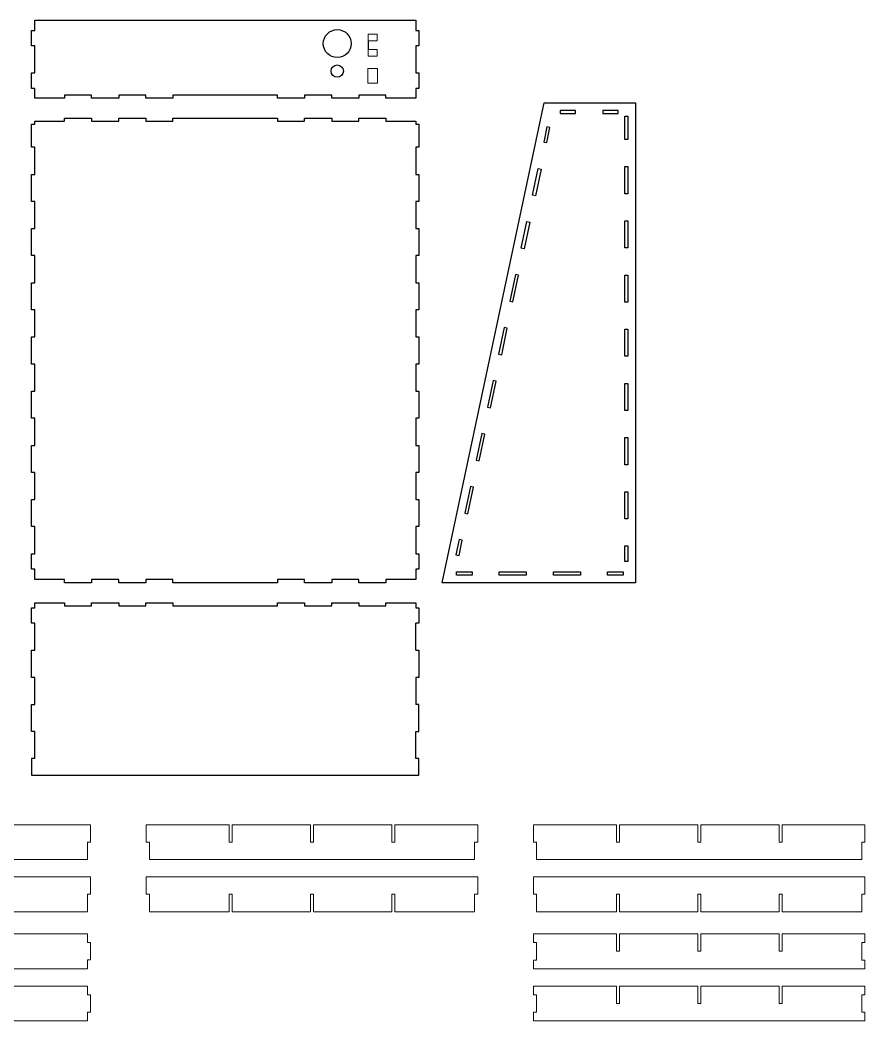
# Model space of a CAD drawing. Extents: x -111 to 2025, y -198 to 5231.
# Drawn here: x 684 to 1775, y 3938 to 5231 of the extents above; entities that cross this region are included whole.
import ezdxf

# ---------------------------------------------------------------- set-up
doc = ezdxf.new("R2010")
doc.units = 0
doc.header["$MEASUREMENT"] = 0
doc.layers.get('0').update_dxf_attribs({"linetype": 'CONTINUOUS'})

# ---------------------------------------------------------------- blocks, each defined once
blk = doc.blocks.new('A$Ce0806e1f')
at = {"color": 0, "linetype": 'Continuous', "lineweight": 0}
for p, q in [((-139.8, 42.5), (-246.8, 42.5)), ((-246.8, 42.5), (-246.8, 20)), ((-139.8, 20), (-139.8, 42.5)), ((-135.8, 42.5), (-135.8, 20)), ((-34.8, 42.5), (-135.8, 42.5)), ((-34.8, 20), (-34.8, 42.5)), ((-30.8, 42.5), (-30.8, 20)), ((70.2, 42.5), (-30.8, 42.5)), ((70.2, 20), (70.2, 42.5)), ((74.2, 42.5), (74.2, 20)), ((181.2, 42.5), (74.2, 42.5)), ((181.2, 20), (181.2, 42.5)), ((-246.8, 20), (-242.8, 20)), ((-242.8, 20), (-242.8, -2.5)), ((-135.8, 20), (-139.8, 20)), ((-30.8, 20), (-34.8, 20)), ((74.2, 20), (70.2, 20)), ((177.2, -2.5), (177.2, 20)), ((177.2, 20), (181.2, 20)), ((-242.8, -2.5), (177.2, -2.5))]:
    blk.add_line(p, q, dxfattribs=at)
blk = doc.blocks.new('*U61')
blk.add_blockref('A$Ce0806e1f', (32.8, -20))
blk = doc.blocks.new('*U62')
at = {"color": 0, "linetype": 'ByBlock', "lineweight": -2, "transparency": 16777216}
for p in [(0, 0), (500, 0), (1000, 0)]:
    blk.add_blockref('*U61', p, dxfattribs=at)
blk = doc.blocks.new('A$C96ea0197')
at = {"color": 0, "linetype": 'Continuous', "lineweight": 0}
for p, q in [((162.2, 34.4), (-265.8, 34.4)), ((-265.8, 34.4), (-265.8, 11.9)), ((162.2, 11.9), (162.2, 34.4)), ((-265.8, 11.9), (-261.8, 11.9)), ((-261.8, 11.9), (-261.8, -10.6)), ((-158.8, -10.6), (-158.8, 11.9)), ((-158.8, 11.9), (-154.8, 11.9)), ((-154.8, 11.9), (-154.8, -10.6)), ((-53.8, -10.6), (-53.8, 11.9)), ((-53.8, 11.9), (-49.8, 11.9)), ((-49.8, 11.9), (-49.8, -10.6)), ((51.2, -10.6), (51.2, 11.9)), ((51.2, 11.9), (55.2, 11.9)), ((55.2, 11.9), (55.2, -10.6)), ((158.2, -10.6), (158.2, 11.9)), ((158.2, 11.9), (162.2, 11.9)), ((-261.8, -10.6), (-158.8, -10.6)), ((-154.8, -10.6), (-53.8, -10.6)), ((-49.8, -10.6), (51.2, -10.6)), ((55.2, -10.6), (158.2, -10.6))]:
    blk.add_line(p, q, dxfattribs=at)
blk = doc.blocks.new('*U64')
blk.add_blockref('A$C96ea0197', (51.8, -11.9))
blk = doc.blocks.new('*U65')
at = {"color": 0, "linetype": 'ByBlock', "lineweight": -2, "transparency": 16777216}
for p in [(0, 0), (500, 0), (1000, 0)]:
    blk.add_blockref('*U64', p, dxfattribs=at)
blk = doc.blocks.new('A$Cab4dc279')
at = {"color": 0, "linetype": 'Continuous', "lineweight": 0}
for p, q in [((-107, 22.5), (-210, 22.5)), ((-210, 22.5), (-210, 11.3)), ((-107, 0), (-107, 22.5)), ((-103, 22.5), (-103, 0)), ((-2, 22.5), (-103, 22.5)), ((-2, 0), (-2, 22.5)), ((2, 22.5), (2, 0)), ((103, 22.5), (2, 22.5)), ((103, 0), (103, 22.5)), ((107, 22.5), (107, 0)), ((210, 22.5), (107, 22.5)), ((210, 11.3), (210, 22.5)), ((-210, 11.3), (-214, 11.3)), ((-214, 11.3), (-214, -11.2)), ((214, 11.3), (210, 11.3)), ((214, -11.2), (214, 11.3)), ((-214, -11.2), (-210, -11.2)), ((-210, -11.2), (-210, -22.5)), ((-103, 0), (-107, 0)), ((2, 0), (-2, 0)), ((107, 0), (103, 0)), ((210, -22.5), (210, -11.2)), ((210, -11.2), (214, -11.2)), ((-210, -22.5), (210, -22.5))]:
    blk.add_line(p, q, dxfattribs=at)
blk = doc.blocks.new('*U67')
blk.add_blockref('A$Cab4dc279', (0, 0))
blk = doc.blocks.new('*U68')
at = {"color": 0, "linetype": 'ByBlock', "lineweight": -2, "transparency": 16777216}
for p in [(0, 0), (0, -67.5)]:
    blk.add_blockref('*U67', p, dxfattribs=at)
blk = doc.blocks.new('A$C41953b2e')
at = {"color": 0, "linetype": 'Continuous', "lineweight": 0}
for p, q in [((-201.5, 13.3), (-308.5, 13.3)), ((-308.5, 13.3), (-308.5, 2)), ((-201.5, -9.2), (-201.5, 13.3)), ((-197.5, 13.3), (-197.5, -9.2)), ((-96.5, 13.3), (-197.5, 13.3)), ((-96.5, -9.2), (-96.5, 13.3)), ((-92.5, 13.3), (-92.5, -9.2)), ((8.5, 13.3), (-92.5, 13.3)), ((8.5, -9.2), (8.5, 13.3)), ((12.5, 13.3), (12.5, -9.2)), ((119.5, 13.3), (12.5, 13.3)), ((119.5, 2), (119.5, 13.3)), ((-308.5, 2), (-304.5, 2)), ((-304.5, 2), (-304.5, -20.5)), ((115.5, -20.5), (115.5, 2)), ((115.5, 2), (119.5, 2)), ((-197.5, -9.2), (-201.5, -9.2)), ((-92.5, -9.2), (-96.5, -9.2)), ((12.5, -9.2), (8.5, -9.2)), ((-304.5, -20.5), (-308.5, -20.5)), ((-308.5, -20.5), (-308.5, -31.7)), ((119.5, -20.5), (115.5, -20.5)), ((119.5, -31.7), (119.5, -20.5)), ((-308.5, -31.7), (119.5, -31.7))]:
    blk.add_line(p, q, dxfattribs=at)
blk = doc.blocks.new('*U71')
blk.add_blockref('A$C41953b2e', (94.5, 9.2))
blk = doc.blocks.new('*U72')
at = {"color": 0, "linetype": 'ByBlock', "lineweight": -2, "transparency": 16777216}
for p in [(0, 0), (0, -67.5)]:
    blk.add_blockref('*U71', p, dxfattribs=at)

msp = doc.modelspace()

# ---------------------------------------------------------------- linework, layer by layer
at = {"color": 0, "linetype": 'Continuous', "lineweight": 0}
for p, q in [((1133.13, 5203.674), (1133.13, 5212.474)), ((1133.13, 5212.474), (1145.13, 5212.474)), ((1145.13, 5212.474), (1145.13, 5203.674)), ((1145.13, 5203.674), (1133.13, 5203.674)), ((1133.13, 5183.674), (1133.13, 5192.474)), ((1133.13, 5192.474), (1145.13, 5192.474)), ((1145.13, 5192.474), (1145.13, 5183.674)), ((1145.13, 5183.674), (1133.13, 5183.674)), ((1132.73, 5168.074), (1145.53, 5168.074)), ((1132.73, 5149.174), (1132.73, 5168.074)), ((1145.53, 5168.074), (1145.53, 5149.174)), ((1145.53, 5149.174), (1132.73, 5149.174))]:
    msp.add_line(p, q, dxfattribs=at)
for p, q in [((1133.13, 5203.674), (1133.13, 5192.474)), ((698.792, 5066.182), (698.792, 5096.182)), ((698.792, 5096.182), (702.792, 5096.182)), ((702.792, 5096.182), (702.792, 5099.682)), ((702.792, 5099.682), (741.292, 5099.682)), ((741.292, 5099.682), (741.292, 5103.682)), ((741.292, 5103.682), (776.292, 5103.682)), ((776.292, 5103.682), (776.292, 5099.682)), ((776.292, 5099.682), (811.292, 5099.682)), ((811.292, 5099.682), (811.292, 5103.682)), ((811.292, 5103.682), (846.292, 5103.682)), ((846.292, 5103.682), (846.292, 5099.682)), ((846.292, 5099.682), (881.292, 5099.682)), ((881.292, 5099.682), (881.292, 5103.682)), ((881.292, 5103.682), (1016.292, 5103.682)), ((1016.292, 5103.682), (1016.292, 5099.682)), ((1016.292, 5099.682), (1051.292, 5099.682)), ((1051.292, 5099.682), (1051.292, 5103.682)), ((1051.292, 5103.682), (1086.292, 5103.682)), ((1086.292, 5103.682), (1086.292, 5099.682)), ((1086.292, 5099.682), (1121.292, 5099.682)), ((1121.292, 5099.682), (1121.292, 5103.682)), ((1121.292, 5103.682), (1156.292, 5103.682)), ((1156.292, 5103.682), (1156.292, 5099.682)), ((1156.292, 5099.682), (1194.792, 5099.682)), ((1194.792, 5099.682), (1194.792, 5096.182)), ((1194.792, 5096.182), (1198.792, 5096.182)), ((1198.792, 5096.182), (1198.792, 5066.182)), ((702.792, 5066.182), (698.792, 5066.182)), ((702.792, 5031.182), (702.792, 5066.182)), ((1198.792, 5066.182), (1194.792, 5066.182)), ((1194.792, 5066.182), (1194.792, 5031.182)), ((698.792, 4996.182), (698.792, 5031.182)), ((698.792, 5031.182), (702.792, 5031.182)), ((1194.792, 5031.182), (1198.792, 5031.182)), ((1198.792, 5031.182), (1198.792, 4996.182)), ((702.792, 4996.182), (698.792, 4996.182)), ((702.792, 4961.182), (702.792, 4996.182)), ((1198.792, 4996.182), (1194.792, 4996.182)), ((1194.792, 4996.182), (1194.792, 4961.182)), ((698.792, 4926.182), (698.792, 4961.182)), ((698.792, 4961.182), (702.792, 4961.182)), ((1194.792, 4961.182), (1198.792, 4961.182)), ((1198.792, 4961.182), (1198.792, 4926.182)), ((702.792, 4926.182), (698.792, 4926.182)), ((702.792, 4891.182), (702.792, 4926.182)), ((1198.792, 4926.182), (1194.792, 4926.182)), ((1194.792, 4926.182), (1194.792, 4891.182)), ((698.792, 4856.182), (698.792, 4891.182)), ((698.792, 4891.182), (702.792, 4891.182)), ((1194.792, 4891.182), (1198.792, 4891.182)), ((1198.792, 4891.182), (1198.792, 4856.182)), ((702.792, 4856.182), (698.792, 4856.182)), ((702.792, 4821.182), (702.792, 4856.182)), ((1198.792, 4856.182), (1194.792, 4856.182)), ((1194.792, 4856.182), (1194.792, 4821.182)), ((698.792, 4786.182), (698.792, 4821.182)), ((698.792, 4821.182), (702.792, 4821.182)), ((1194.792, 4821.182), (1198.792, 4821.182)), ((1198.792, 4821.182), (1198.792, 4786.182)), ((702.792, 4786.182), (698.792, 4786.182)), ((702.792, 4751.182), (702.792, 4786.182)), ((1198.792, 4786.182), (1194.792, 4786.182)), ((1194.792, 4786.182), (1194.792, 4751.182)), ((698.792, 4716.182), (698.792, 4751.182)), ((698.792, 4751.182), (702.792, 4751.182)), ((1194.792, 4751.182), (1198.792, 4751.182)), ((1198.792, 4751.182), (1198.792, 4716.182)), ((702.792, 4716.182), (698.792, 4716.182)), ((702.792, 4681.182), (702.792, 4716.182)), ((1198.792, 4716.182), (1194.792, 4716.182)), ((1194.792, 4716.182), (1194.792, 4681.182)), ((698.792, 4646.182), (698.792, 4681.182)), ((698.792, 4681.182), (702.792, 4681.182)), ((1194.792, 4681.182), (1198.792, 4681.182)), ((1198.792, 4681.182), (1198.792, 4646.182)), ((702.792, 4646.182), (698.792, 4646.182)), ((702.792, 4611.182), (702.792, 4646.182)), ((1198.792, 4646.182), (1194.792, 4646.182)), ((1194.792, 4646.182), (1194.792, 4611.182)), ((698.792, 4576.182), (698.792, 4611.182)), ((698.792, 4611.182), (702.792, 4611.182)), ((1194.792, 4611.182), (1198.792, 4611.182)), ((1198.792, 4611.182), (1198.792, 4576.182)), ((702.792, 4576.182), (698.792, 4576.182)), ((702.792, 4541.182), (702.792, 4576.182)), ((1198.792, 4576.182), (1194.792, 4576.182)), ((1194.792, 4576.182), (1194.792, 4541.182)), ((698.792, 4521.182), (698.792, 4541.182)), ((698.792, 4541.182), (702.792, 4541.182)), ((1194.792, 4541.182), (1198.792, 4541.182)), ((1198.792, 4541.182), (1198.792, 4521.182)), ((702.792, 4521.182), (698.792, 4521.182)), ((702.792, 4507.682), (702.792, 4521.182)), ((1198.792, 4521.182), (1194.792, 4521.182)), ((1194.792, 4521.182), (1194.792, 4507.682)), ((741.292, 4507.682), (702.792, 4507.682)), ((741.292, 4503.682), (741.292, 4507.682)), ((776.292, 4503.682), (741.292, 4503.682)), ((811.292, 4507.682), (776.292, 4507.682)), ((776.292, 4507.682), (776.292, 4503.682)), ((811.292, 4503.682), (811.292, 4507.682)), ((846.292, 4503.682), (811.292, 4503.682)), ((881.292, 4507.682), (846.292, 4507.682)), ((846.292, 4507.682), (846.292, 4503.682)), ((881.292, 4503.682), (881.292, 4507.682)), ((1016.292, 4503.682), (881.292, 4503.682)), ((1051.292, 4507.682), (1016.292, 4507.682)), ((1016.292, 4507.682), (1016.292, 4503.682)), ((1051.292, 4503.682), (1051.292, 4507.682)), ((1086.292, 4503.682), (1051.292, 4503.682)), ((1121.292, 4507.682), (1086.292, 4507.682)), ((1086.292, 4507.682), (1086.292, 4503.682)), ((1121.292, 4503.682), (1121.292, 4507.682)), ((1156.292, 4503.682), (1121.292, 4503.682)), ((1194.792, 4507.682), (1156.292, 4507.682)), ((1156.292, 4507.682), (1156.292, 4503.682)), ((811.292, 4473.682), (846.292, 4473.682)), ((846.292, 4473.682), (846.292, 4477.682)), ((846.292, 4477.682), (881.292, 4477.682)), ((881.292, 4477.682), (881.292, 4473.682)), ((881.292, 4473.682), (1016.292, 4473.682)), ((1016.292, 4473.682), (1016.292, 4477.682)), ((1016.292, 4477.682), (1051.292, 4477.682)), ((1051.292, 4477.682), (1051.292, 4473.682)), ((1051.292, 4473.682), (1086.292, 4473.682)), ((1086.292, 4473.682), (1086.292, 4477.682)), ((1086.292, 4477.682), (1121.292, 4477.682)), ((1121.292, 4477.682), (1121.292, 4473.682)), ((1121.292, 4473.682), (1156.292, 4473.682)), ((1156.292, 4473.682), (1156.292, 4477.682)), ((1156.292, 4477.682), (1194.792, 4477.682)), ((1194.792, 4477.682), (1194.792, 4471.5)), ((1194.792, 4471.5), (1198.789, 4471.5)), ((1198.789, 4471.5), (1198.792, 4451.5)), ((1198.792, 4451.5), (1194.792, 4451.5)), ((702.792, 4276.5), (698.792, 4276.5)), ((698.792, 4276.5), (698.792, 4255.079)), ((1198.792, 4276.5), (1194.792, 4276.5)), ((1198.792, 4255.079), (1198.792, 4276.5)), ((698.792, 4255.079), (1198.792, 4255.079))]:
    msp.add_line(p, q)
for points in [[(1016.292, 5129.682), (1016.292, 5133.682), (881.292, 5133.682), (881.292, 5129.682), (846.292, 5129.682), (846.292, 5133.682), (811.292, 5133.682), (811.292, 5129.682), (776.292, 5129.682), (776.292, 5133.682), (741.292, 5133.682), (741.292, 5129.682), (702.792, 5129.682), (702.792, 5142.182), (698.792, 5142.182), (698.792, 5162.182), (702.792, 5162.182), (702.792, 5197.182), (698.792, 5197.182), (698.792, 5217.182), (702.792, 5217.182), (702.792, 5230.532), (1194.792, 5230.532), (1194.792, 5217.182), (1198.792, 5217.182), (1198.792, 5197.182), (1194.792, 5197.182), (1194.792, 5162.182), (1198.792, 5162.182), (1198.792, 5142.182), (1194.792, 5142.182), (1194.792, 5129.682), (1156.292, 5129.682), (1156.292, 5133.682), (1121.292, 5133.682), (1121.292, 5129.682), (1086.292, 5129.682), (1086.292, 5133.682), (1051.292, 5133.682), (1051.292, 5129.682)], [(1478.675, 5123.682), (1478.675, 4503.682), (1228.792, 4503.682), (1360.577, 5123.682)], [(1401.175, 5109.682), (1401.175, 5113.682), (1381.175, 5113.682), (1381.175, 5109.682)], [(1436.175, 5109.682), (1456.175, 5109.682), (1456.175, 5113.682), (1436.175, 5113.682)], [(1464.675, 5076.182), (1464.675, 5106.182), (1468.675, 5106.182), (1468.675, 5076.182)], [(1360.018, 5072.954), (1363.931, 5072.122), (1368.089, 5091.685), (1364.176, 5092.516)], [(1352.741, 5038.718), (1356.654, 5037.887), (1349.377, 5003.652), (1345.464, 5004.483)], [(1468.675, 5041.182), (1468.675, 5006.182), (1464.675, 5006.182), (1464.675, 5041.182)], [(1338.187, 4970.248), (1342.1, 4969.416), (1334.823, 4935.181), (1330.91, 4936.013)], [(1464.675, 4971.182), (1468.675, 4971.182), (1468.675, 4936.182), (1464.675, 4936.182)], [(1316.357, 4867.543), (1320.269, 4866.711), (1327.546, 4900.946), (1323.634, 4901.778)], [(1468.675, 4901.182), (1468.675, 4866.182), (1464.675, 4866.182), (1464.675, 4901.182)], [(1301.803, 4799.072), (1305.715, 4798.241), (1312.992, 4832.476), (1309.08, 4833.307)], [(1468.675, 4831.182), (1468.675, 4796.182), (1464.675, 4796.182), (1464.675, 4831.182)], [(1287.249, 4730.602), (1291.162, 4729.77), (1298.438, 4764.005), (1294.526, 4764.837)], [(1468.675, 4761.182), (1468.675, 4726.182), (1464.675, 4726.182), (1464.675, 4761.182)], [(1272.695, 4662.132), (1276.608, 4661.3), (1283.885, 4695.535), (1279.972, 4696.367)], [(1468.675, 4691.182), (1468.675, 4656.182), (1464.675, 4656.182), (1464.675, 4691.182)], [(1258.141, 4593.661), (1262.054, 4592.83), (1269.331, 4627.065), (1265.418, 4627.896)], [(1468.675, 4621.182), (1468.675, 4586.182), (1464.675, 4586.182), (1464.675, 4621.182)], [(1254.777, 4558.594), (1250.864, 4559.426), (1246.706, 4539.863), (1250.619, 4539.031)], [(1464.675, 4551.182), (1468.675, 4551.182), (1468.675, 4531.182), (1464.675, 4531.182)], [(1247.494, 4513.682), (1247.494, 4517.682), (1267.494, 4517.682), (1267.494, 4513.682)], [(1337.494, 4517.682), (1337.494, 4513.682), (1302.494, 4513.682), (1302.494, 4517.682)], [(1407.494, 4517.682), (1407.494, 4513.682), (1372.494, 4513.682), (1372.494, 4517.682)], [(1462.494, 4517.682), (1462.494, 4513.682), (1442.494, 4513.682), (1442.494, 4517.682)]]:
    msp.add_lwpolyline(points, close=True)
for points in [[(702.792, 4451.5), (698.792, 4451.5), (698.796, 4471.5), (702.792, 4471.5), (702.792, 4477.682), (741.292, 4477.682), (741.292, 4473.682), (776.292, 4473.682), (776.292, 4477.682), (811.292, 4477.682), (811.292, 4473.682)], [(702.792, 4416.5), (702.792, 4451.5)], [(1194.792, 4416.5), (1194.792, 4451.5)], [(702.792, 4346.5), (702.792, 4381.5), (698.792, 4381.5), (698.792, 4416.5), (702.792, 4416.5)], [(1194.792, 4416.5), (1198.792, 4416.5), (1198.792, 4381.5), (1194.792, 4381.5), (1194.792, 4346.5)], [(702.792, 4276.5), (702.792, 4311.5), (698.792, 4311.5), (698.792, 4346.5), (702.792, 4346.5)], [(1194.792, 4276.5), (1194.792, 4311.5), (1198.792, 4311.5), (1198.792, 4346.5), (1194.792, 4346.5)]]:
    msp.add_lwpolyline(points)
for centre, radius in [((1093.363, 5200.148), 18), ((1093.363, 5164.619), 8)]:
    msp.add_circle(centre, radius)

# ---------------------------------------------------------------- block references
for name, p in [('*U62', (560.833, 4168.573)), ('*U65', (560.833, 4101.354)), ('*U68', (560.833, 4027.666)), ('*U72', (1560.833, 4027.666))]:
    msp.add_blockref(name, p)

doc.saveas('drawing.dxf')
